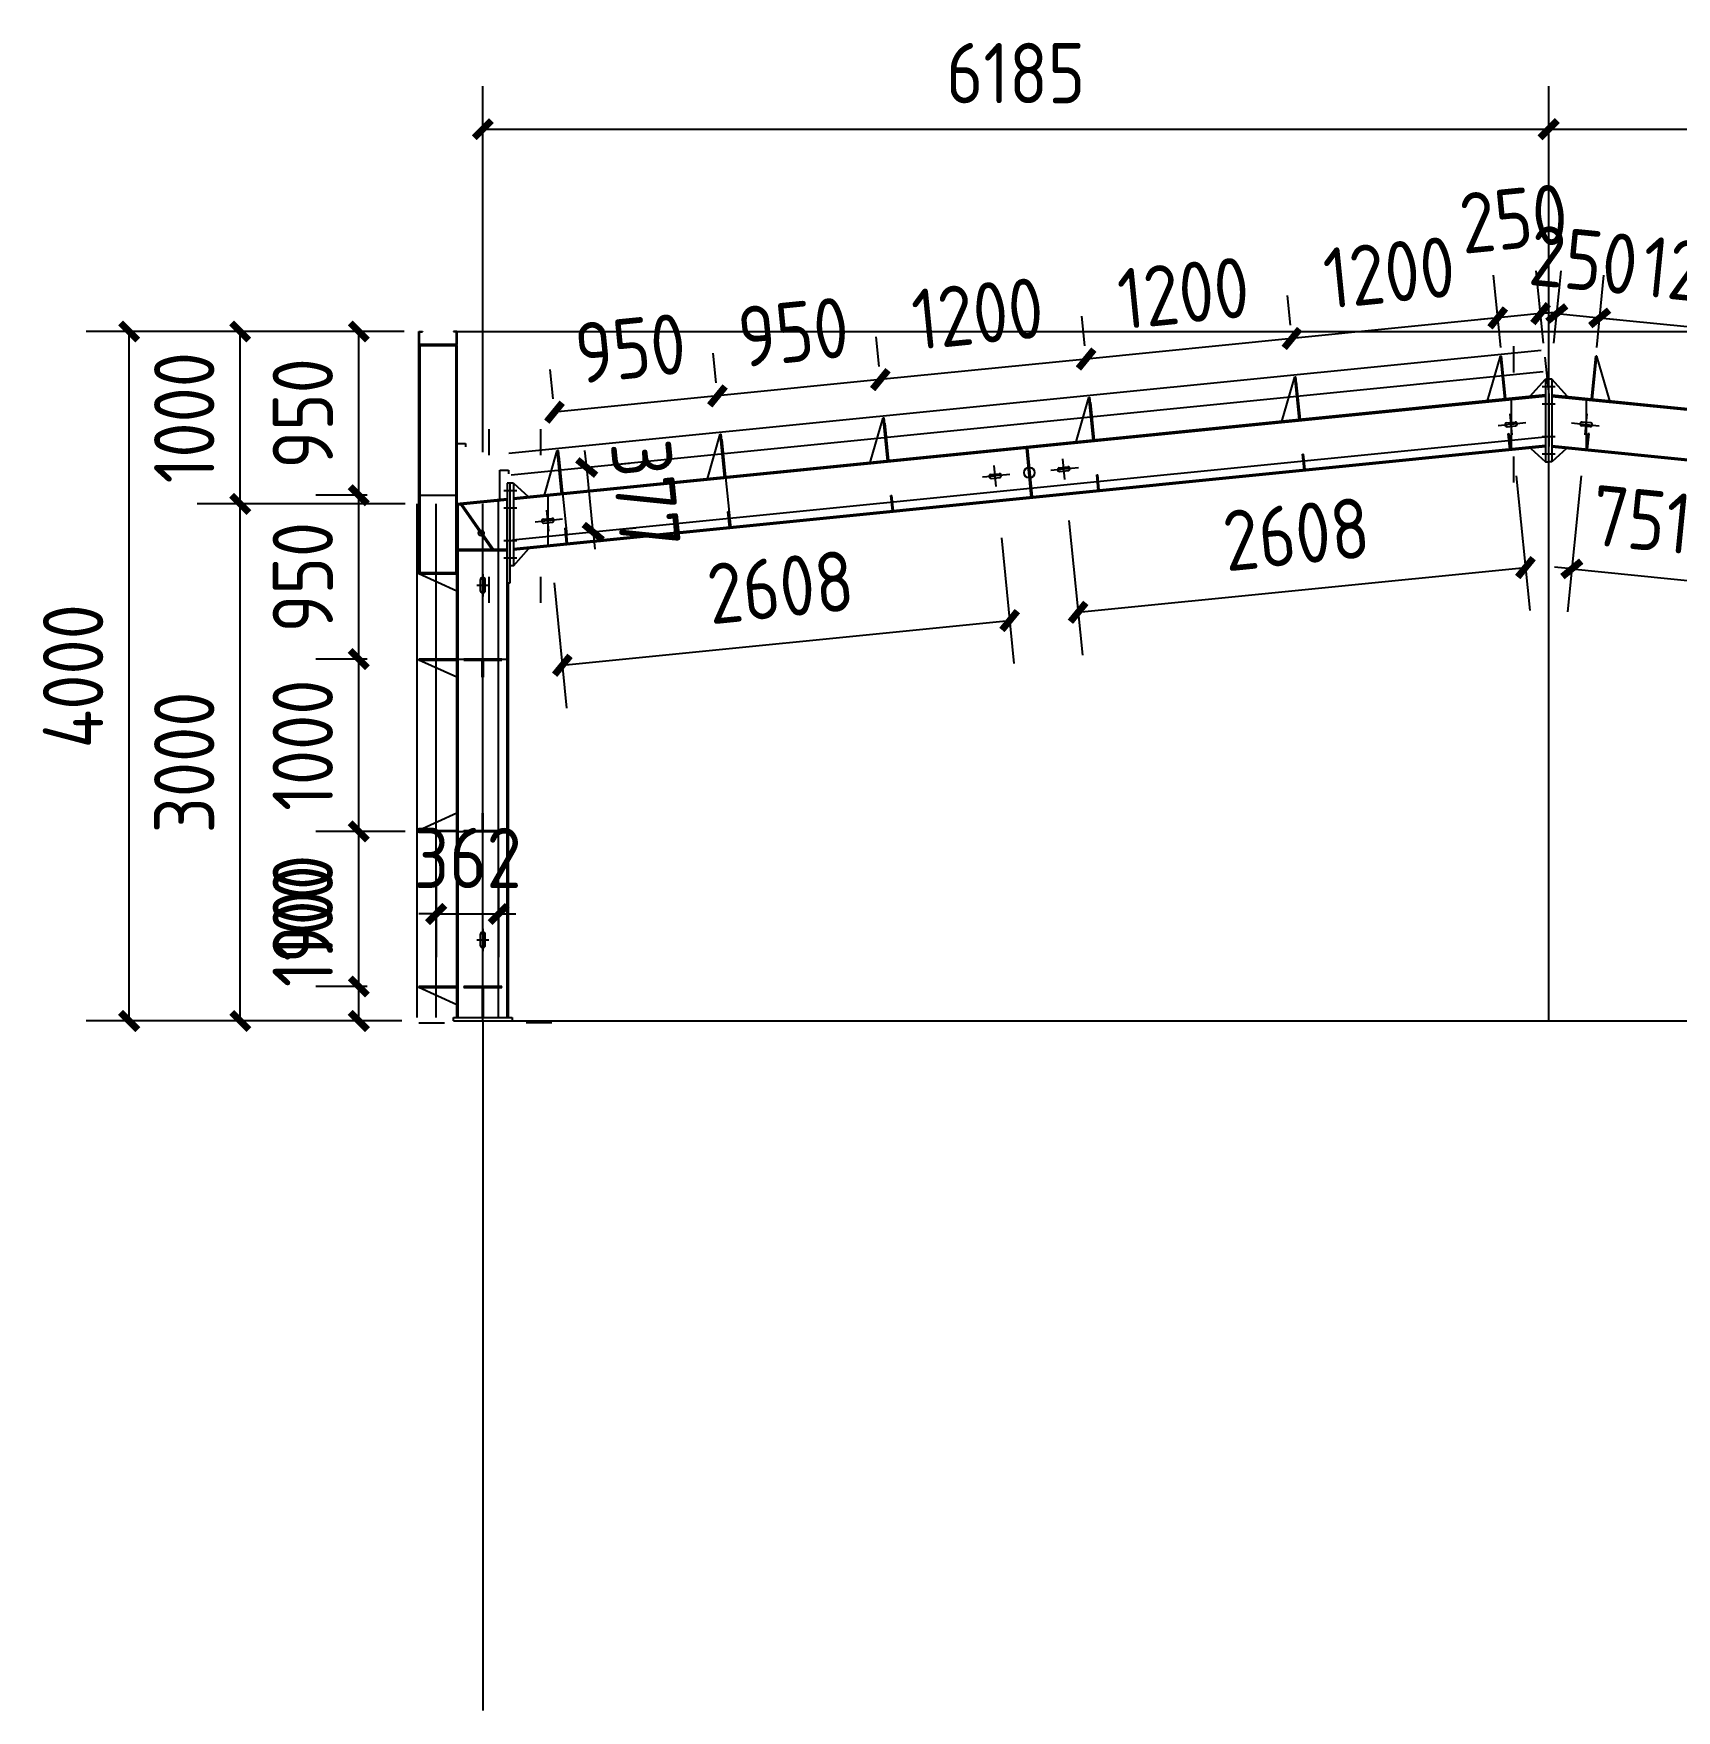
# Model space of a CAD drawing. Extents: x 533809 to 747315, y -17138 to 180511.
# Drawn here: x 572066 to 581599, y 114422 to 124150 of the extents above; entities that cross this region are included whole.
import ezdxf

# ---------------------------------------------------------------- set-up
doc = ezdxf.new("R2010")
doc.units = 0
doc.header["$LTSCALE"] = 1000
doc.header["$MEASUREMENT"] = 0
doc.layers.add('AXIS', color=3, linetype='Continuous')
doc.layers.add('DOTE', color=1, linetype='Continuous')
doc.styles.get("Standard").update_dxf_attribs({"font": 'gbenor.shx', "bigfont": 'gbcbig.shx'})
doc.dimstyles.get("Standard").update_dxf_attribs({"dimscale": 100, "dimtxt": 3.5, "dimasz": 1, "dimexe": 2.5, "dimexo": 3, "dimgap": 1.5, "dimtad": 1, "dimdec": 0, "dimzin": 0, "dimdsep": 46, "dimtxsty": 'Standard', "dimblk": 'ARCHTICK', "dimcen": 0.09, "dimadec": 0, "dimazin": 0, "dimtfac": 1, "dimtdec": 0, "dimtix": 1, "dimtmove": 2, "dimatfit": 3, "dimfxl": 1, "dimtolj": 1, "dimtzin": 0, "dimarcsym": 0})

# ---------------------------------------------------------------- blocks, each defined once
blk = doc.blocks.new('_ArchTick')
at = {"color": 0, "linetype": 'ByBlock', "const_width": 0.4}
blk.add_lwpolyline([(-0.5, -0.5), (0.5, 0.5)], dxfattribs=at)
blk = doc.blocks.new('*D418')
at = {"layer": 'AXIS', "color": 3, "lineweight": -2}
for p, q in [((574672.5, 121721.7), (574672.5, 123845.7)), ((580857.5, 121721.7), (580857.5, 123845.7)), ((574672.5, 123595.7), (580857.5, 123595.7))]:
    blk.add_line(p, q, dxfattribs=at)
at = {"layer": 'Defpoints', "color": 0}
for p in [(580857.5, 123595.7), (574672.5, 121421.7), (580857.5, 121421.7)]:
    blk.add_point(p, dxfattribs=at)
at = {"layer": 'AXIS', "color": 3, "lineweight": -2, "xscale": 100, "yscale": 100, "zscale": 100, "rotation": 180}
blk.add_blockref('_ArchTick', (574672.5, 123595.7), dxfattribs=at)
at = {"layer": 'AXIS', "color": 3, "lineweight": -2, "xscale": 100, "yscale": 100, "zscale": 100}
blk.add_blockref('_ArchTick', (580857.5, 123595.7), dxfattribs=at)
at = {"layer": 'AXIS', "color": 0, "insert": (577765, 123920.7), "char_height": 350, "attachment_point": 5}
blk.add_mtext('\\A1;6185', dxfattribs=at)
blk = doc.blocks.new('*D416')
at = {"layer": 'AXIS', "color": 3, "lineweight": -2}
for p, q in [((580857.5, 121721.7), (580857.5, 123845.7)), ((587042.5, 121721.7), (587042.5, 123845.7)), ((580857.5, 123595.7), (587042.5, 123595.7))]:
    blk.add_line(p, q, dxfattribs=at)
at = {"layer": 'Defpoints', "color": 0}
for p in [(587042.5, 123595.7), (580857.5, 121421.7), (587042.5, 121421.7)]:
    blk.add_point(p, dxfattribs=at)
at = {"layer": 'AXIS', "color": 3, "lineweight": -2, "xscale": 100, "yscale": 100, "zscale": 100, "rotation": 180}
blk.add_blockref('_ArchTick', (580857.5, 123595.7), dxfattribs=at)
at = {"layer": 'AXIS', "color": 3, "lineweight": -2, "xscale": 100, "yscale": 100, "zscale": 100}
blk.add_blockref('_ArchTick', (587042.5, 123595.7), dxfattribs=at)
at = {"layer": 'AXIS', "color": 0, "insert": (583950, 123920.7), "char_height": 350, "attachment_point": 5}
blk.add_mtext('\\A1;6185', dxfattribs=at)
blk = doc.blocks.new('*D428')
at = {"layer": 'AXIS', "color": 3, "lineweight": -2}
for p, q in [((574222.5, 119521.7), (573703.3, 119521.7)), ((573953.3, 118421.7), (573953.3, 119521.7)), ((574202.5, 118421.7), (573703.3, 118421.7))]:
    blk.add_line(p, q, dxfattribs=at)
at = {"layer": 'Defpoints', "color": 0}
for p in [(573953.3, 119521.7), (574522.5, 119521.7), (574502.5, 118421.7)]:
    blk.add_point(p, dxfattribs=at)
at = {"layer": 'AXIS', "color": 3, "lineweight": -2, "xscale": 100, "yscale": 100, "zscale": 100}
for p, rotation in [((573953.3, 119521.7), 90), ((573953.3, 118421.7), 270)]:
    blk.add_blockref('_ArchTick', p, dxfattribs=dict(at, rotation=rotation))
at = {"layer": 'AXIS', "color": 0, "insert": (573628.3, 118971.7), "char_height": 350, "attachment_point": 5, "rotation": 90}
blk.add_mtext('\\A1;1100', dxfattribs=at)
blk = doc.blocks.new('*D419')
at = {"layer": 'AXIS', "color": 3, "lineweight": -2}
for p, q in [((574002.5, 120521.7), (573703.3, 120521.7)), ((573953.3, 119521.7), (573953.3, 120521.7)), ((574222.5, 119521.7), (573703.3, 119521.7))]:
    blk.add_line(p, q, dxfattribs=at)
at = {"layer": 'Defpoints', "color": 0}
for p in [(573953.3, 120521.7), (574302.5, 120521.7), (574522.5, 119521.7)]:
    blk.add_point(p, dxfattribs=at)
at = {"layer": 'AXIS', "color": 3, "lineweight": -2, "xscale": 100, "yscale": 100, "zscale": 100}
for p, rotation in [((573953.3, 120521.7), 90), ((573953.3, 119521.7), 270)]:
    blk.add_blockref('_ArchTick', p, dxfattribs=dict(at, rotation=rotation))
at = {"layer": 'AXIS', "color": 0, "insert": (573628.3, 120021.7), "char_height": 350, "attachment_point": 5, "rotation": 90}
blk.add_mtext('\\A1;1000', dxfattribs=at)
blk = doc.blocks.new('*D420')
at = {"layer": 'AXIS', "color": 3, "lineweight": -2}
for p, q in [((574002.5, 121471.7), (573703.3, 121471.7)), ((573953.3, 120521.7), (573953.3, 121471.7)), ((574002.5, 120521.7), (573703.3, 120521.7))]:
    blk.add_line(p, q, dxfattribs=at)
at = {"layer": 'Defpoints', "color": 0}
for p in [(573953.3, 121471.7), (574302.5, 121471.7), (574302.5, 120521.7)]:
    blk.add_point(p, dxfattribs=at)
at = {"layer": 'AXIS', "color": 3, "lineweight": -2, "xscale": 100, "yscale": 100, "zscale": 100}
for p, rotation in [((573953.3, 121471.7), 90), ((573953.3, 120521.7), 270)]:
    blk.add_blockref('_ArchTick', p, dxfattribs=dict(at, rotation=rotation))
at = {"layer": 'AXIS', "color": 0, "insert": (573628.3, 120996.7), "char_height": 350, "attachment_point": 5, "rotation": 90}
blk.add_mtext('\\A1;950', dxfattribs=at)
blk = doc.blocks.new('*D421')
at = {"layer": 'AXIS', "color": 3, "lineweight": -2}
for p, q in [((574002.5, 122421.7), (573703.3, 122421.7)), ((573953.3, 121471.7), (573953.3, 122421.7)), ((574002.5, 121471.7), (573703.3, 121471.7))]:
    blk.add_line(p, q, dxfattribs=at)
at = {"layer": 'Defpoints', "color": 0}
for p in [(573953.3, 122421.7), (574302.5, 122421.7), (574302.5, 121471.7)]:
    blk.add_point(p, dxfattribs=at)
at = {"layer": 'AXIS', "color": 3, "lineweight": -2, "xscale": 100, "yscale": 100, "zscale": 100}
for p, rotation in [((573953.3, 122421.7), 90), ((573953.3, 121471.7), 270)]:
    blk.add_blockref('_ArchTick', p, dxfattribs=dict(at, rotation=rotation))
at = {"layer": 'AXIS', "color": 0, "insert": (573628.3, 121946.7), "char_height": 350, "attachment_point": 5, "rotation": 90}
blk.add_mtext('\\A1;950', dxfattribs=at)
blk = doc.blocks.new('*D422')
at = {"layer": 'AXIS', "color": 3, "lineweight": -2}
for p, q in [((574222.5, 121421.7), (573015.5, 121421.7)), ((573265.5, 118421.7), (573265.5, 121421.7)), ((574202.5, 118421.7), (573015.5, 118421.7))]:
    blk.add_line(p, q, dxfattribs=at)
at = {"layer": 'Defpoints', "color": 0}
for p in [(573265.5, 121421.7), (574522.5, 121421.7), (574502.5, 118421.7)]:
    blk.add_point(p, dxfattribs=at)
at = {"layer": 'AXIS', "color": 3, "lineweight": -2, "xscale": 100, "yscale": 100, "zscale": 100}
for p, rotation in [((573265.5, 121421.7), 90), ((573265.5, 118421.7), 270)]:
    blk.add_blockref('_ArchTick', p, dxfattribs=dict(at, rotation=rotation))
at = {"layer": 'AXIS', "color": 0, "insert": (572940.5, 119921.7), "char_height": 350, "attachment_point": 5, "rotation": 90}
blk.add_mtext('\\A1;3000', dxfattribs=at)
blk = doc.blocks.new('*D423')
at = {"layer": 'AXIS', "color": 3, "lineweight": -2}
for p, q in [((574008.5, 122421.7), (573015.5, 122421.7)), ((573265.5, 121421.7), (573265.5, 122421.7)), ((574222.5, 121421.7), (573015.5, 121421.7))]:
    blk.add_line(p, q, dxfattribs=at)
at = {"layer": 'Defpoints', "color": 0}
for p in [(573265.5, 122421.7), (574308.5, 122421.7), (574522.5, 121421.7)]:
    blk.add_point(p, dxfattribs=at)
at = {"layer": 'AXIS', "color": 3, "lineweight": -2, "xscale": 100, "yscale": 100, "zscale": 100}
for p, rotation in [((573265.5, 122421.7), 90), ((573265.5, 121421.7), 270)]:
    blk.add_blockref('_ArchTick', p, dxfattribs=dict(at, rotation=rotation))
at = {"layer": 'AXIS', "color": 0, "insert": (572940.5, 121921.7), "char_height": 350, "attachment_point": 5, "rotation": 90}
blk.add_mtext('\\A1;1000', dxfattribs=at)
blk = doc.blocks.new('*D424')
at = {"layer": 'AXIS', "color": 3, "lineweight": -2}
for p, q in [((574216.5, 122421.7), (572370.7, 122421.7)), ((572620.7, 118421.7), (572620.7, 122421.7)), ((574202.5, 118421.7), (572370.7, 118421.7))]:
    blk.add_line(p, q, dxfattribs=at)
at = {"layer": 'Defpoints', "color": 0}
for p in [(572620.7, 122421.7), (574516.5, 122421.7), (574502.5, 118421.7)]:
    blk.add_point(p, dxfattribs=at)
at = {"layer": 'AXIS', "color": 3, "lineweight": -2, "xscale": 100, "yscale": 100, "zscale": 100}
for p, rotation in [((572620.7, 122421.7), 90), ((572620.7, 118421.7), 270)]:
    blk.add_blockref('_ArchTick', p, dxfattribs=dict(at, rotation=rotation))
at = {"layer": 'AXIS', "color": 0, "insert": (572295.7, 120421.7), "char_height": 350, "attachment_point": 5, "rotation": 90}
blk.add_mtext('\\A1;4000', dxfattribs=at)
blk = doc.blocks.new('*D425')
at = {"layer": 'AXIS', "color": 3, "lineweight": -2}
for p, q in [((580578.9, 122328.9), (580536.9, 122749.5)), ((580827.7, 122353.8), (580785.6, 122774.4)), ((580561.7, 122500.7), (580462.2, 122490.8)), ((580810.5, 122525.6), (580561.7, 122500.7)), ((580810.5, 122525.6), (580910, 122535.6))]:
    blk.add_line(p, q, dxfattribs=at)
at = {"layer": 'Defpoints', "color": 0}
for p in [(580561.7, 122500.7), (580608.8, 122030.4), (580857.5, 122055.2)]:
    blk.add_point(p, dxfattribs=at)
at = {"layer": 'AXIS', "color": 3, "lineweight": -2, "xscale": 100, "yscale": 100, "zscale": 100}
for p, rotation in [((580810.5, 122525.6), 185.710593137505), ((580561.7, 122500.7), 5.710593137504977)]:
    blk.add_blockref('_ArchTick', p, dxfattribs=dict(at, rotation=rotation))
at = {"layer": 'AXIS', "color": 0, "insert": (580653.8, 123076.8), "char_height": 350, "attachment_point": 5, "rotation": 5.71059}
blk.add_mtext('\\A1;250', dxfattribs=at)
blk = doc.blocks.new('*D426')
at = {"layer": 'AXIS', "color": 3, "lineweight": -2}
for p, q in [((580578.9, 122328.9), (580536.9, 122749.5)), ((579360, 122458.2), (579342.8, 122630.1)), ((580561.7, 122500.7), (579367.7, 122381.3))]:
    blk.add_line(p, q, dxfattribs=at)
at = {"layer": 'Defpoints', "color": 0}
for p in [(579367.7, 122381.3), (579389.9, 122159.7), (580608.8, 122030.4)]:
    blk.add_point(p, dxfattribs=at)
at = {"layer": 'AXIS', "color": 3, "lineweight": -2, "xscale": 100, "yscale": 100, "zscale": 100}
for p, rotation in [((580561.7, 122500.7), 5.710593137575212), ((579367.7, 122381.3), 185.7105931375752)]:
    blk.add_blockref('_ArchTick', p, dxfattribs=dict(at, rotation=rotation))
at = {"layer": 'AXIS', "color": 0, "insert": (579932.4, 122764.4), "char_height": 350, "attachment_point": 5, "rotation": 5.71059}
blk.add_mtext('\\A1;1200', dxfattribs=at)
blk = doc.blocks.new('*D427')
at = {"layer": 'AXIS', "color": 3, "lineweight": -2}
for p, q in [((579360, 122458.2), (579342.8, 122630.1)), ((578166, 122338.8), (578148.8, 122510.7)), ((579367.7, 122381.3), (578173.6, 122261.9))]:
    blk.add_line(p, q, dxfattribs=at)
at = {"layer": 'Defpoints', "color": 0}
for p in [(578173.6, 122261.9), (579389.9, 122159.7), (578195.8, 122040.3)]:
    blk.add_point(p, dxfattribs=at)
at = {"layer": 'AXIS', "color": 3, "lineweight": -2, "xscale": 100, "yscale": 100, "zscale": 100}
for p, rotation in [((579367.7, 122381.3), 5.710593137575212), ((578173.6, 122261.9), 185.7105931375752)]:
    blk.add_blockref('_ArchTick', p, dxfattribs=dict(at, rotation=rotation))
at = {"layer": 'AXIS', "color": 0, "insert": (578738.3, 122645), "char_height": 350, "attachment_point": 5, "rotation": 5.71059}
blk.add_mtext('\\A1;1200', dxfattribs=at)
blk = doc.blocks.new('*D429')
at = {"layer": 'AXIS', "color": 3, "lineweight": -2}
for p, q in [((578166, 122338.8), (578148.8, 122510.7)), ((576971.9, 122219.4), (576954.7, 122391.3)), ((578173.6, 122261.9), (576979.6, 122142.5))]:
    blk.add_line(p, q, dxfattribs=at)
at = {"layer": 'Defpoints', "color": 0}
for p in [(576979.6, 122142.5), (578195.8, 122040.3), (577001.8, 121920.9)]:
    blk.add_point(p, dxfattribs=at)
at = {"layer": 'AXIS', "color": 3, "lineweight": -2, "xscale": 100, "yscale": 100, "zscale": 100}
for p, rotation in [((578173.6, 122261.9), 5.710593137575212), ((576979.6, 122142.5), 185.7105931375752)]:
    blk.add_blockref('_ArchTick', p, dxfattribs=dict(at, rotation=rotation))
at = {"layer": 'AXIS', "color": 0, "insert": (577544.3, 122525.6), "char_height": 350, "attachment_point": 5, "rotation": 5.71059}
blk.add_mtext('\\A1;1200', dxfattribs=at)
blk = doc.blocks.new('*D430')
at = {"layer": 'AXIS', "color": 3, "lineweight": -2}
for p, q in [((576971.9, 122219.4), (576954.7, 122391.3)), ((576026.6, 122124.9), (576009.4, 122296.7)), ((576979.6, 122142.5), (576034.3, 122048))]:
    blk.add_line(p, q, dxfattribs=at)
at = {"layer": 'Defpoints', "color": 0}
for p in [(576034.3, 122048), (577001.8, 121920.9), (576056.5, 121826.4)]:
    blk.add_point(p, dxfattribs=at)
at = {"layer": 'AXIS', "color": 3, "lineweight": -2, "xscale": 100, "yscale": 100, "zscale": 100}
for p, rotation in [((576979.6, 122142.5), 5.710593137575212), ((576034.3, 122048), 185.7105931375752)]:
    blk.add_blockref('_ArchTick', p, dxfattribs=dict(at, rotation=rotation))
at = {"layer": 'AXIS', "color": 0, "insert": (576474.6, 122418.6), "char_height": 350, "attachment_point": 5, "rotation": 5.71059}
blk.add_mtext('\\A1;950', dxfattribs=at)
blk = doc.blocks.new('*D431')
at = {"layer": 'AXIS', "color": 3, "lineweight": -2}
for p, q in [((576026.6, 122124.9), (576009.4, 122296.7)), ((575081.3, 122030.4), (575064.2, 122202.2)), ((576034.3, 122048), (575089, 121953.5))]:
    blk.add_line(p, q, dxfattribs=at)
at = {"layer": 'Defpoints', "color": 0}
for p in [(575089, 121953.5), (576056.5, 121826.4), (575111.2, 121731.9)]:
    blk.add_point(p, dxfattribs=at)
at = {"layer": 'AXIS', "color": 3, "lineweight": -2, "xscale": 100, "yscale": 100, "zscale": 100}
for p, rotation in [((576034.3, 122048), 5.710593137575212), ((575089, 121953.5), 185.7105931375752)]:
    blk.add_blockref('_ArchTick', p, dxfattribs=dict(at, rotation=rotation))
at = {"layer": 'AXIS', "color": 0, "insert": (575529.3, 122324.1), "char_height": 350, "attachment_point": 5, "rotation": 5.71059}
blk.add_mtext('\\A1;950', dxfattribs=at)
blk = doc.blocks.new('*D434')
at = {"layer": 'AXIS', "color": 3, "lineweight": -2}
for p, q in [((580887.4, 122353.8), (580929.4, 122774.4)), ((581136.1, 122328.9), (581178.2, 122749.5)), ((580904.6, 122525.6), (580805.1, 122535.6)), ((580904.6, 122525.6), (581153.3, 122500.7)), ((581153.3, 122500.7), (581252.8, 122490.8))]:
    blk.add_line(p, q, dxfattribs=at)
at = {"layer": 'Defpoints', "color": 0}
for p in [(581153.3, 122500.7), (580857.5, 122055.2), (581106.3, 122030.4)]:
    blk.add_point(p, dxfattribs=at)
at = {"layer": 'AXIS', "color": 3, "lineweight": -2, "xscale": 100, "yscale": 100, "zscale": 100}
for p, rotation in [((580904.6, 122525.6), 354.2894068624951), ((581153.3, 122500.7), 174.289406862495)]:
    blk.add_blockref('_ArchTick', p, dxfattribs=dict(at, rotation=rotation))
at = {"layer": 'AXIS', "color": 0, "insert": (581061.3, 122836.6), "char_height": 350, "attachment_point": 5, "rotation": 354.28941}
blk.add_mtext('\\A1;250', dxfattribs=at)
blk = doc.blocks.new('*D435')
at = {"layer": 'AXIS', "color": 3, "lineweight": -2}
for p, q in [((581136.1, 122328.9), (581178.2, 122749.5)), ((582355.1, 122458.2), (582372.2, 122630.1)), ((581153.3, 122500.7), (582347.4, 122381.3))]:
    blk.add_line(p, q, dxfattribs=at)
at = {"layer": 'Defpoints', "color": 0}
for p in [(582347.4, 122381.3), (582325.2, 122159.7), (581106.3, 122030.4)]:
    blk.add_point(p, dxfattribs=at)
at = {"layer": 'AXIS', "color": 3, "lineweight": -2, "xscale": 100, "yscale": 100, "zscale": 100}
for p, rotation in [((581153.3, 122500.7), 174.2894068620067), ((582347.4, 122381.3), 354.2894068620067)]:
    blk.add_blockref('_ArchTick', p, dxfattribs=dict(at, rotation=rotation))
at = {"layer": 'AXIS', "color": 0, "insert": (581782.7, 122764.4), "char_height": 350, "attachment_point": 5, "rotation": 354.28941}
blk.add_mtext('\\A1;1200', dxfattribs=at)
blk = doc.blocks.new('*D440')
at = {"layer": 'AXIS', "color": 3, "lineweight": -2}
for p, q in [((580669.4, 121584.2), (580747.5, 120803.4)), ((578073.9, 121324.6), (578152, 120543.8)), ((578127.1, 120792.6), (580722.6, 121052.1))]:
    blk.add_line(p, q, dxfattribs=at)
at = {"layer": 'Defpoints', "color": 0}
for p in [(580639.5, 121882.7), (578044, 121623.1), (580722.6, 121052.1)]:
    blk.add_point(p, dxfattribs=at)
at = {"layer": 'AXIS', "color": 3, "lineweight": -2, "xscale": 100, "yscale": 100, "zscale": 100}
for p, rotation in [((580722.6, 121052.1), 5.710593138089639), ((578127.1, 120792.6), 185.7105931380896)]:
    blk.add_blockref('_ArchTick', p, dxfattribs=dict(at, rotation=rotation))
at = {"layer": 'AXIS', "color": 0, "insert": (579392.5, 121245.8), "char_height": 350, "attachment_point": 5, "rotation": 5.71059}
blk.add_mtext('\\A1;2608', dxfattribs=at)
blk = doc.blocks.new('*D441')
at = {"layer": 'AXIS', "color": 3, "lineweight": -2}
for p, q in [((581045.7, 121584.2), (580966.8, 120795.9)), ((581792.7, 121509.5), (581713.8, 120721.2)), ((580991.7, 121044.6), (580892.2, 121054.6)), ((580991.7, 121044.6), (581738.7, 120969.9)), ((581738.7, 120969.9), (581838.2, 120960))]:
    blk.add_line(p, q, dxfattribs=at)
at = {"layer": 'Defpoints', "color": 0}
for p in [(581075.5, 121882.7), (581822.5, 121808), (581738.7, 120969.9)]:
    blk.add_point(p, dxfattribs=at)
at = {"layer": 'AXIS', "color": 3, "lineweight": -2, "xscale": 100, "yscale": 100, "zscale": 100}
for p, rotation in [((580991.7, 121044.6), 354.2894068619087), ((581738.7, 120969.9), 174.2894068619087)]:
    blk.add_blockref('_ArchTick', p, dxfattribs=dict(at, rotation=rotation))
at = {"layer": 'AXIS', "color": 0, "insert": (581397.6, 121330.6), "char_height": 350, "attachment_point": 5, "rotation": 354.28941}
blk.add_mtext('\\A1;751', dxfattribs=at)
blk = doc.blocks.new('*D889')
at = {"layer": 'AXIS', "color": 3, "lineweight": -2}
for p, q in [((577681.9, 121224.1), (577754.7, 120496.1)), ((575086.5, 120964.6), (575159.3, 120236.6)), ((575134.4, 120485.3), (577729.9, 120744.9))]:
    blk.add_line(p, q, dxfattribs=at)
at = {"layer": 'Defpoints', "color": 0}
for p in [(577652.1, 121522.6), (575056.6, 121263.1), (577729.9, 120744.9)]:
    blk.add_point(p, dxfattribs=at)
at = {"layer": 'AXIS', "color": 3, "lineweight": -2, "xscale": 100, "yscale": 100, "zscale": 100}
for p, rotation in [((577729.9, 120744.9), 5.710593137502509), ((575134.4, 120485.3), 185.7105931375025)]:
    blk.add_blockref('_ArchTick', p, dxfattribs=dict(at, rotation=rotation))
at = {"layer": 'AXIS', "color": 0, "insert": (576399.8, 120938.5), "char_height": 350, "attachment_point": 5, "rotation": 5.71059}
blk.add_mtext('\\A1;2608', dxfattribs=at)
blk = doc.blocks.new('*D1441')
at = {"layer": 'AXIS', "color": 3, "lineweight": -2}
for p, q in [((574402.5, 119221.7), (574402.5, 118792.4)), ((574764.5, 119221.7), (574764.5, 118792.4)), ((574402.5, 119042.4), (574302.5, 119042.4)), ((574402.5, 119042.4), (574764.5, 119042.4)), ((574764.5, 119042.4), (574864.5, 119042.4))]:
    blk.add_line(p, q, dxfattribs=at)
at = {"layer": 'Defpoints', "color": 0}
for p in [(574402.5, 119521.7), (574764.5, 119521.7), (574764.5, 119042.4)]:
    blk.add_point(p, dxfattribs=at)
at = {"layer": 'AXIS', "color": 3, "lineweight": -2, "xscale": 100, "yscale": 100, "zscale": 100}
blk.add_blockref('_ArchTick', (574402.5, 119042.4), dxfattribs=at)
at = {"layer": 'AXIS', "color": 3, "lineweight": -2, "xscale": 100, "yscale": 100, "zscale": 100, "rotation": 180}
blk.add_blockref('_ArchTick', (574764.5, 119042.4), dxfattribs=at)
at = {"layer": 'AXIS', "color": 1, "insert": (574583.5, 119367.4), "char_height": 350, "attachment_point": 5}
blk.add_mtext('\\A1;362', dxfattribs=at)
blk = doc.blocks.new('*D1762')
at = {"layer": 'AXIS', "color": 3, "lineweight": -2}
for p, q in [((574222.5, 119521.7), (573703.3, 119521.7)), ((573953.3, 118621.7), (573953.3, 119521.7)), ((574002.5, 118621.7), (573703.3, 118621.7))]:
    blk.add_line(p, q, dxfattribs=at)
at = {"layer": 'Defpoints', "color": 0}
for p in [(573953.3, 119521.7), (574522.5, 119521.7), (574302.5, 118621.7)]:
    blk.add_point(p, dxfattribs=at)
at = {"layer": 'AXIS', "color": 3, "lineweight": -2, "xscale": 100, "yscale": 100, "zscale": 100}
for p, rotation in [((573953.3, 119521.7), 90), ((573953.3, 118621.7), 270)]:
    blk.add_blockref('_ArchTick', p, dxfattribs=dict(at, rotation=rotation))
at = {"layer": 'AXIS', "color": 0, "insert": (573628.3, 119071.7), "char_height": 350, "attachment_point": 5, "rotation": 90}
blk.add_mtext('\\A1;900', dxfattribs=at)
blk = doc.blocks.new('*D2057')
at = {"layer": 'AXIS', "color": 3, "lineweight": -2}
for p, q in [((575275.7, 121632.7), (575265.8, 121732.2)), ((575313.3, 121257.6), (575275.7, 121632.7)), ((575421.1, 121647.3), (575524.5, 121657.6)), ((575313.3, 121257.6), (575323.2, 121158.1)), ((575458.7, 121272.1), (575562, 121282.5))]:
    blk.add_line(p, q, dxfattribs=at)
at = {"layer": 'Defpoints', "color": 0}
for p in [(575122.6, 121617.4), (575275.7, 121632.7), (575160.1, 121242.3)]:
    blk.add_point(p, dxfattribs=at)
at = {"layer": 'AXIS', "color": 3, "lineweight": -2, "xscale": 100, "yscale": 100, "zscale": 100}
for p, rotation in [((575275.7, 121632.7), 275.7105931375302), ((575313.3, 121257.6), 95.7105931375302)]:
    blk.add_blockref('_ArchTick', p, dxfattribs=dict(at, rotation=rotation))
at = {"layer": 'AXIS', "color": 1, "insert": (575617.9, 121477.5), "char_height": 350, "attachment_point": 5, "rotation": 275.71059}
blk.add_mtext('\\A1;377', dxfattribs=at)

msp = doc.modelspace()

# ---------------------------------------------------------------- linework, layer by layer
at = {"color": 6}
for p, q in [((574302.5, 122346.7), (574302.5, 122421.7)), ((574302.5, 122421.7), (574322.5, 122421.7)), ((574304.5, 122419.7), (574304.5, 122348.7)), ((574304.5, 122419.7), (574322.5, 122419.7)), ((574322.5, 122421.7), (574322.5, 122419.7)), ((574522.5, 122421.7), (574502.5, 122421.7)), ((574502.5, 122421.7), (574502.5, 122419.7)), ((574520.5, 122419.7), (574502.5, 122419.7)), ((574520.5, 122348.7), (574520.5, 122419.7)), ((574522.5, 122421.7), (574522.5, 122346.7)), ((574302.5, 122346.7), (574522.5, 122346.7)), ((574304.5, 122348.7), (574520.5, 122348.7)), ((574522.5, 121421.7), (574522.5, 121771.7)), ((574522.5, 121771.7), (574572.5, 121771.7)), ((574572.5, 121771.7), (574572.5, 121751.7)), ((574771.3, 121446.6), (574771.3, 121616.6)), ((574771.3, 121616.6), (574821.3, 121616.6)), ((574821.3, 121616.6), (574821.3, 121596.6)), ((575122.6, 121617.4), (575160.1, 121242.3)), ((576081.4, 121577.6), (576111.2, 121279.1)), ((574522.5, 121421.7), (574771.3, 121446.6))]:
    msp.add_line(p, q, dxfattribs=at)
for p, q in [((574522.5, 122421.7), (587042.5, 122421.7)), ((580813.7, 122312.2), (574824.7, 121713.3)), ((580653.5, 122335.9), (580653.5, 122184.4)), ((580826.1, 122187.8), (574837.1, 121588.9)), ((580839.5, 122053.4), (574850.5, 121454.5)), ((580839.5, 122045.4), (574850.5, 121446.5)), ((580875.5, 122053.4), (586864.5, 121454.5)), ((580875.5, 122045.4), (586864.5, 121446.5)), ((580645.6, 121822), (580633.5, 121943.4)), ((581069.5, 121822), (581081.6, 121943.4)), ((574707.4, 121855.7), (574707.4, 121704.5)), ((580834.6, 121809.7), (574845.6, 121210.8)), ((575008.2, 121855.7), (575008.2, 121704.5)), ((580639.5, 121882.7), (580564.9, 121875.2)), ((580725.1, 121891.2), (580603.7, 121879.1)), ((580675.4, 121886.3), (580603.7, 121879.1)), ((580639.5, 121882.7), (580603.7, 121879.1)), ((580613.6, 121891.2), (580663.3, 121896.1)), ((580615.7, 121869.3), (580665.5, 121874.2)), ((580990, 121891.2), (581111.4, 121879.1)), ((581099.3, 121869.3), (581049.6, 121874.2)), ((581101.5, 121891.2), (581051.7, 121896.1)), ((581075.5, 121882.7), (581150.2, 121875.2)), ((580839.5, 121760), (574850.5, 121161.1)), ((580839.5, 121751.9), (574850.5, 121153)), ((580875.5, 121760), (586864.5, 121161.1)), ((580875.5, 121751.9), (581932.9, 121646.2)), ((577652.1, 121522.6), (577640, 121644)), ((578044, 121623.1), (577969.4, 121615.7)), ((578129.6, 121631.7), (578008.2, 121619.6)), ((578018.1, 121631.6), (578067.8, 121636.6)), ((578020.3, 121609.7), (578070, 121614.7)), ((578050.1, 121562.4), (578038, 121683.8)), ((578050.1, 121562.4), (578038, 121683.8)), ((580653.5, 121696.6), (580653.5, 121545.1)), ((577646, 121583.3), (577571.4, 121575.9)), ((577731.6, 121591.9), (577610.2, 121579.8)), ((577620.1, 121591.8), (577669.8, 121596.8)), ((577622.2, 121569.9), (577672, 121574.9)), ((574302.5, 121471.7), (574522.5, 121471.7)), ((574814.5, 121450.9), (574522.5, 121421.7)), ((574814.5, 121442.9), (574522.5, 121413.7)), ((574724.8, 121157.5), (574544.9, 121415.9)), ((574734.5, 121157.5), (574554, 121416.9)), ((575050.5, 121323.8), (574975.9, 121316.3)), ((575136.1, 121332.3), (575014.7, 121320.2)), ((575086.4, 121327.4), (575014.7, 121320.2)), ((575024.6, 121332.3), (575074.3, 121337.2)), ((575050.5, 121323.8), (575025.7, 121321.3)), ((575056.6, 121263.1), (575044.5, 121384.5)), ((575026.7, 121310.4), (575076.5, 121315.3)), ((574814.5, 121157.5), (574530.5, 121157.5)), ((574814.5, 121149.4), (574530.5, 121149.4)), ((574814.5, 121157.5), (574714.5, 121157.5)), ((574814.5, 121157.5), (574734.5, 121157.5)), ((574657.5, 120979.4), (574657.5, 120919.4)), ((574672.5, 121014.4), (574672.5, 120884.4)), ((574672.5, 120949.4), (574672.5, 120994.4)), ((574687.5, 120919.4), (574687.5, 120979.4)), ((574707.4, 120998.2), (574707.4, 120847)), ((575008.2, 120998.2), (575008.2, 120847)), ((574522.5, 120521.7), (574822.5, 120521.7)), ((574522.5, 119521.7), (574822.5, 119521.7)), ((574657.5, 118921.7), (574657.5, 118861.7)), ((574672.5, 118956.7), (574672.5, 118826.7)), ((574672.5, 118891.7), (574672.5, 118936.7)), ((574687.5, 118861.7), (574687.5, 118921.7)), ((574302.5, 118621.7), (574302.5, 118615.7)), ((574301.4, 118410.2), (574450.5, 118410.2)), ((574672.5, 118421.7), (587042.5, 118421.7)), ((575073.2, 118410.2), (574924.2, 118410.2))]:
    msp.add_line(p, q)
at = {"color": 2}
for p, q in [((574302.5, 122340.7), (574302.5, 122346.7)), ((574302.5, 122340.7), (574522.5, 122340.7)), ((574522.5, 122340.7), (574522.5, 122346.7)), ((580503.3, 122019.8), (580577.9, 122278.5)), ((580577.9, 122278.5), (580583.9, 122279.1)), ((580602.8, 122029.8), (580577.9, 122278.5)), ((580608.8, 122030.4), (580583.9, 122279.1)), ((580835.7, 122273.5), (580857.5, 122055.2)), ((581106.3, 122030.4), (581131.2, 122279.1)), ((581112.3, 122029.8), (581137.1, 122278.5)), ((581137.1, 122278.5), (581131.2, 122279.1)), ((581211.8, 122019.8), (581137.1, 122278.5)), ((579309.3, 121900.4), (579383.9, 122159.1)), ((579383.9, 122159.1), (579389.9, 122159.7)), ((579408.8, 121910.4), (579383.9, 122159.1)), ((579414.7, 121911), (579389.9, 122159.7)), ((579392.9, 122129.2), (579414.7, 121911)), ((580748.2, 122044.3), (580839.5, 122145.2)), ((580895.5, 122100.2), (580819.5, 122100.2)), ((580875.5, 122145.2), (580839.5, 122145.2)), ((580839.5, 122145.2), (580839.5, 121665.2)), ((580857.5, 122055.2), (580857.5, 122145.2)), ((580857.5, 121665.2), (580857.5, 122145.2)), ((580875.5, 122145.2), (580875.5, 121665.2)), ((580966.9, 122044.3), (580875.5, 122145.2)), ((578115.2, 121781), (578189.8, 122039.7)), ((578189.8, 122039.7), (578195.8, 122040.3)), ((578214.7, 121791), (578189.8, 122039.7)), ((578220.7, 121791.6), (578195.8, 122040.3)), ((578198.9, 122009.8), (578220.7, 121791.6)), ((580602.8, 122029.8), (580503.3, 122019.8)), ((580639.5, 122033.4), (580639.5, 121731.9)), ((580895.5, 122000.2), (580819.5, 122000.2)), ((580857.5, 122055.2), (580857.5, 121753.7)), ((581075.5, 122033.4), (581075.5, 121731.9)), ((581112.3, 122029.8), (581211.8, 122019.8)), ((576921.2, 121661.6), (576995.8, 121920.3)), ((576995.8, 121920.3), (577001.8, 121920.9)), ((577020.7, 121671.6), (576995.8, 121920.3)), ((577026.6, 121672.2), (577001.8, 121920.9)), ((579408.8, 121910.4), (579309.3, 121900.4)), ((575975.9, 121567.1), (576050.5, 121825.8)), ((576050.5, 121825.8), (576056.5, 121826.4)), ((576075.4, 121577), (576050.5, 121825.8)), ((576081.4, 121577.6), (576056.5, 121826.4)), ((577004.8, 121890.4), (577026.6, 121672.2)), ((580622.9, 121828.8), (580628.9, 121829.4)), ((580631.9, 121739.2), (580622.9, 121828.8)), ((580637.8, 121739.8), (580628.9, 121829.4)), ((580895.5, 121810.2), (580819.5, 121810.2)), ((581077.2, 121739.8), (581086.2, 121829.4)), ((581083.2, 121739.2), (581092.2, 121828.8)), ((581092.2, 121828.8), (581086.2, 121829.4)), ((575030.6, 121472.5), (575105.2, 121731.3)), ((575105.2, 121731.3), (575111.2, 121731.9)), ((575130.1, 121482.5), (575105.2, 121731.3)), ((575136.1, 121483.1), (575111.2, 121731.9)), ((576059.5, 121795.9), (576081.4, 121577.6)), ((577855.2, 121461.5), (577826.9, 121744.1)), ((577863.1, 121462.3), (577834.9, 121744.9)), ((578214.7, 121791), (578115.2, 121781)), ((579428.9, 121709.4), (579434.8, 121710)), ((579437.8, 121619.8), (579428.9, 121709.4)), ((579443.8, 121620.4), (579434.8, 121710)), ((580631.9, 121739.2), (580637.8, 121739.8)), ((580753.3, 121743.3), (580839.5, 121665.2)), ((580895.5, 121710.2), (580819.5, 121710.2)), ((580961.8, 121743.3), (580875.5, 121665.2)), ((581083.2, 121739.2), (581077.2, 121739.8)), ((575114.2, 121701.4), (575136.1, 121483.1)), ((577020.7, 121671.6), (576921.2, 121661.6)), ((579437.8, 121619.8), (579443.8, 121620.4)), ((580839.5, 121665.2), (580857.5, 121665.2)), ((580875.5, 121665.2), (580857.5, 121665.2)), ((574850.5, 121542.7), (574814.5, 121542.7)), ((574814.5, 121542.7), (574814.5, 120962.7)), ((574850.5, 121542.7), (574850.5, 121062.7)), ((574850.5, 121542.7), (574938.3, 121463.3)), ((575050.5, 121542.7), (575050.5, 121541.7)), ((576075.4, 121577), (575975.9, 121567.1)), ((578234.8, 121590), (578240.8, 121590.6)), ((578243.8, 121500.4), (578234.8, 121590)), ((578249.7, 121501), (578240.8, 121590.6)), ((574522.5, 121421.7), (574522.5, 121021.7)), ((574870.5, 121497.7), (574794.5, 121497.7)), ((575130.1, 121482.5), (575030.6, 121472.5)), ((575050.5, 121474.5), (575050.5, 121173)), ((577040.8, 121470.6), (577046.7, 121471.2)), ((577049.7, 121381), (577040.8, 121470.6)), ((577055.7, 121381.6), (577046.7, 121471.2)), ((578243.8, 121500.4), (578249.7, 121501)), ((574870.5, 121397.7), (574794.5, 121397.7)), ((576095.5, 121376), (576101.5, 121376.6)), ((576104.4, 121286.5), (576095.5, 121376)), ((576110.4, 121287.1), (576101.5, 121376.6)), ((577049.7, 121381), (577055.7, 121381.6)), ((575150.2, 121281.5), (575156.2, 121282.1)), ((575159.2, 121191.9), (575150.2, 121281.5)), ((575165.1, 121192.5), (575156.2, 121282.1)), ((576104.4, 121286.5), (576110.4, 121287.1)), ((574870.5, 121207.7), (574794.5, 121207.7)), ((574850.5, 121062.7), (574940.4, 121162)), ((575159.2, 121191.9), (575165.1, 121192.5)), ((574870.5, 121107.7), (574794.5, 121107.7)), ((574850.5, 121062.7), (574832.5, 121062.7)), ((574522.5, 121021.7), (574302.5, 121021.7)), ((574302.5, 121021.7), (574302.5, 121015.7)), ((574302.5, 121015.7), (574522.5, 121015.7)), ((574522.5, 120915.7), (574302.5, 121015.7)), ((574522.5, 121015.7), (574522.5, 120915.7)), ((574637.5, 120949.4), (574707.5, 120949.4)), ((574814.5, 120962.7), (574832.5, 120962.7)), ((574522.5, 120521.7), (574302.5, 120521.7)), ((574302.5, 120521.7), (574302.5, 120515.7)), ((574302.5, 120515.7), (574522.5, 120515.7)), ((574522.5, 120415.7), (574302.5, 120515.7)), ((574522.5, 120515.7), (574522.5, 120415.7)), ((574672.5, 120521.7), (574562.5, 120521.7)), ((574562.5, 120521.7), (574562.5, 120515.7)), ((574562.5, 120515.7), (574782.5, 120515.7)), ((574669.5, 120415.7), (574669.5, 120515.7)), ((574669.5, 120515.7), (574675.5, 120515.7)), ((574782.5, 120521.7), (574672.5, 120521.7)), ((574675.5, 120515.7), (574675.5, 120415.7)), ((574782.5, 120515.7), (574782.5, 120521.7)), ((574675.5, 120415.7), (574669.5, 120415.7)), ((574522.5, 119627.7), (574302.5, 119527.7)), ((574522.5, 119527.7), (574522.5, 119627.7)), ((574675.5, 119627.7), (574669.5, 119627.7)), ((574669.5, 119627.7), (574669.5, 119527.7)), ((574675.5, 119527.7), (574675.5, 119627.7)), ((574302.5, 119521.7), (574302.5, 119527.7)), ((574302.5, 119527.7), (574522.5, 119527.7)), ((574522.5, 119521.7), (574302.5, 119521.7)), ((574562.5, 119521.7), (574562.5, 119527.7)), ((574562.5, 119527.7), (574782.5, 119527.7)), ((574672.5, 119521.7), (574562.5, 119521.7)), ((574669.5, 119527.7), (574675.5, 119527.7)), ((574782.5, 119521.7), (574672.5, 119521.7)), ((574782.5, 119527.7), (574782.5, 119521.7)), ((574637.5, 118891.7), (574707.5, 118891.7)), ((574522.5, 118621.7), (574302.5, 118621.7)), ((574302.5, 118615.7), (574522.5, 118615.7)), ((574522.5, 118515.7), (574302.5, 118615.7)), ((574522.5, 118615.7), (574522.5, 118515.7)), ((574672.5, 118621.7), (574562.5, 118621.7)), ((574562.5, 118621.7), (574562.5, 118615.7)), ((574562.5, 118615.7), (574782.5, 118615.7)), ((574668.5, 118615.7), (574668.5, 118441.7)), ((574669.5, 118615.7), (574675.5, 118615.7)), ((574782.5, 118621.7), (574672.5, 118621.7)), ((574676.5, 118441.7), (574676.5, 118615.7)), ((574782.5, 118615.7), (574782.5, 118621.7)), ((574502.5, 118421.7), (574502.5, 118441.7)), ((574502.5, 118441.7), (574842.5, 118441.7)), ((574502.5, 118421.7), (574842.5, 118421.7)), ((574668.5, 118441.7), (574676.5, 118441.7)), ((574842.5, 118441.7), (574842.5, 118421.7))]:
    msp.add_line(p, q, dxfattribs=at)
at = {"color": 4}
for p, q in [((574302.5, 121021.7), (574302.5, 122340.7)), ((574308.5, 121021.7), (574308.5, 122340.7)), ((574516.5, 122340.7), (574516.5, 121021.7)), ((574522.5, 122340.7), (574522.5, 121021.7))]:
    msp.add_line(p, q, dxfattribs=at)
at = {"color": 1}
msp.add_line((577859.2, 121461.9), (577830.9, 121744.5), dxfattribs=at)
for centre, radius in [((577844, 121603.1), 30.9), ((574663.7, 121252.2), 15.5)]:
    msp.add_circle(centre, radius)
for centre, radius, start, end in [((580614.7, 121880.2), 11, 95.71059, 275.71059), ((580664.4, 121885.2), 11, 275.71059, 95.71059), ((581050.7, 121885.2), 11, 84.28941, 264.28941), ((581100.4, 121880.2), 11, 264.28941, 84.28941), ((578019.2, 121620.7), 11, 95.71059, 275.71059), ((578068.9, 121625.6), 11, 275.71059, 95.71059), ((577621.1, 121580.9), 11, 95.71059, 275.71059), ((577670.9, 121585.8), 11, 275.71059, 95.71059), ((575025.7, 121321.3), 11, 95.71059, 275.71059), ((575075.4, 121326.3), 11, 275.71059, 95.71059), ((574672.5, 120979.4), 15, 0, 180), ((574672.5, 120919.4), 15, 180, 0), ((574672.5, 118921.7), 15, 0, 180), ((574672.5, 118861.7), 15, 180, 0)]:
    msp.add_arc(centre, radius, start, end)
at = {"layer": 'AXIS'}
msp.add_line((574672.5, 118421.7), (574672.5, 114421.7), dxfattribs=at)
at = {"layer": 'DOTE'}
for p, q in [((580857.5, 118421.7), (580857.5, 122421.7)), ((574672.5, 118421.7), (574672.5, 121421.7))]:
    msp.add_line(p, q, dxfattribs=at)
at = {"layer": 'DOTE', "color": 2}
msp.add_line((574832.5, 120962.7), (574832.5, 121542.7), dxfattribs=at)
at = {"layer": 'DOTE', "color": 0}
for p, q in [((574292.5, 118441.7), (574292.5, 121421.7)), ((574402.5, 118441.7), (574402.5, 121421.7)), ((574522.5, 118441.7), (574522.5, 121421.7)), ((574530.5, 118441.7), (574530.5, 121414.5)), ((574764.5, 118441.7), (574764.5, 121450.9)), ((574814.5, 118441.7), (574814.5, 121450.9)), ((574822.5, 118441.7), (574822.5, 120962.7))]:
    msp.add_line(p, q, dxfattribs=at)

# ---------------------------------------------------------------- dimensions: what is measured, and where the dimension line sits
at = {"layer": 'AXIS', "color": 0}
for base, p1, p2, override, picture, middle in [((580857.5, 123595.7), (574672.5, 121421.7), (580857.5, 121421.7), {"dimclrd": 3, "dimclre": 3, "dimclrt": 0}, '*D418', (577765, 123920.7)), ((587042.5, 123595.7), (580857.5, 121421.7), (587042.5, 121421.7), {"dimclrd": 3, "dimclre": 3}, '*D416', (583950, 123920.7)), ((574764.5, 119042.4), (574402.5, 119521.7), (574764.5, 119521.7), {"dimclrd": 3, "dimclre": 3, "dimclrt": 1}, '*D1441', (574583.5, 119367.4))]:
    dim = msp.add_linear_dim(base=base, p1=p1, p2=p2, dimstyle='Standard', override=override, dxfattribs=at)
    dim.commit()
    dim.dimension.update_dxf_attribs({"geometry": picture, "text_midpoint": middle})
dim = msp.add_linear_dim(base=(580561.7, 122500.7), p1=(580857.5, 122055.2), p2=(580608.8, 122030.4), angle=185.71059, dimstyle='Standard', override={"dimclrd": 3, "dimclre": 3}, dxfattribs=at)
dim.commit()
dim.dimension.update_dxf_attribs({"geometry": '*D425', "text_midpoint": (580653.8, 123076.8), "dimtype": 161})
for p1, p2, distance, override, picture, middle in [((580857.5, 122055.2), (581106.3, 122030.4), 472.7, {"dimclrd": 3, "dimclre": 3}, '*D434', (581061.3, 122836.6)), ((575160.1, 121242.3), (575122.6, 121617.4), -153.9, {"dimclrd": 3, "dimclre": 3, "dimclrt": 1}, '*D2057', (575617.9, 121477.5)), ((578044, 121623.1), (580639.5, 121882.7), -834.7, {"dimclrd": 3, "dimclre": 3}, '*D440', (579392.5, 121245.8)), ((581075.5, 121882.7), (581822.5, 121808), -842.3, {"dimclrd": 3, "dimclre": 3}, '*D441', (581397.6, 121330.6)), ((575056.6, 121263.1), (577652.1, 121522.6), -781.6, {"dimclrd": 3, "dimclre": 3}, '*D889', (576399.8, 120938.5))]:
    dim = msp.add_aligned_dim(p1=p1, p2=p2, distance=distance, dimstyle='Standard', override=override, dxfattribs=at)
    dim.commit()
    dim.dimension.update_dxf_attribs({"geometry": picture, "text_midpoint": middle})
for base, p1, p2, angle, picture, middle in [((579367.7, 122381.3), (580608.8, 122030.4), (579389.9, 122159.7), 5.71059, '*D426', (579932.4, 122764.4)), ((582347.4, 122381.3), (581106.3, 122030.4), (582325.2, 122159.7), 174.28941, '*D435', (581782.7, 122764.4)), ((578173.6, 122261.9), (579389.9, 122159.7), (578195.8, 122040.3), 5.71059, '*D427', (578738.3, 122645)), ((576979.6, 122142.5), (578195.8, 122040.3), (577001.8, 121920.9), 5.71059, '*D429', (577544.3, 122525.6)), ((576034.3, 122048), (577001.8, 121920.9), (576056.5, 121826.4), 5.71059, '*D430', (576474.6, 122418.6)), ((575089, 121953.5), (576056.5, 121826.4), (575111.2, 121731.9), 5.71059, '*D431', (575529.3, 122324.1)), ((572620.7, 122421.7), (574502.5, 118421.7), (574516.5, 122421.7), 90, '*D424', (572295.7, 120421.7)), ((573265.5, 122421.7), (574522.5, 121421.7), (574308.5, 122421.7), 90, '*D423', (572940.5, 121921.7)), ((573953.3, 122421.7), (574302.5, 121471.7), (574302.5, 122421.7), 90, '*D421', (573628.3, 121946.7)), ((573953.3, 121471.7), (574302.5, 120521.7), (574302.5, 121471.7), 90, '*D420', (573628.3, 120996.7)), ((573265.5, 121421.7), (574502.5, 118421.7), (574522.5, 121421.7), 90, '*D422', (572940.5, 119921.7)), ((573953.3, 120521.7), (574522.5, 119521.7), (574302.5, 120521.7), 90, '*D419', (573628.3, 120021.7)), ((573953.3, 119521.7), (574502.5, 118421.7), (574522.5, 119521.7), 90, '*D428', (573628.3, 118971.7)), ((573953.3, 119521.7), (574302.5, 118621.7), (574522.5, 119521.7), 90, '*D1762', (573628.3, 119071.7))]:
    dim = msp.add_linear_dim(base=base, p1=p1, p2=p2, angle=angle, dimstyle='Standard', override={"dimclrd": 3, "dimclre": 3}, dxfattribs=at)
    dim.commit()
    dim.dimension.update_dxf_attribs({"geometry": picture, "text_midpoint": middle})

doc.saveas('drawing.dxf')
